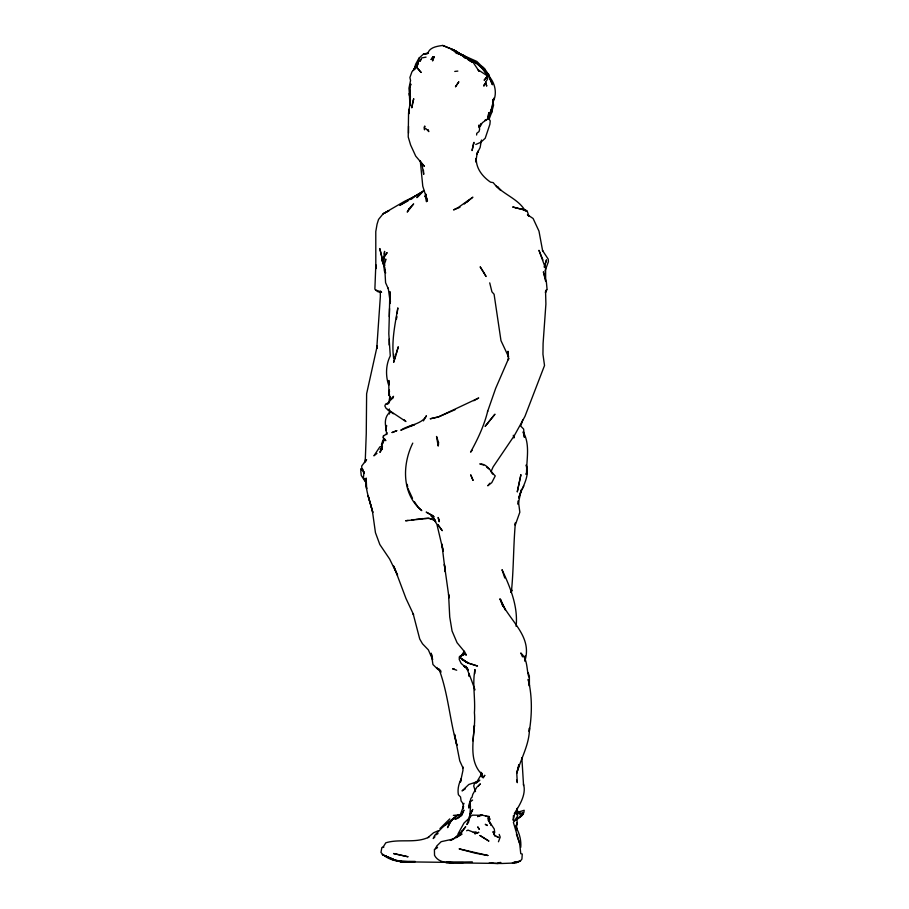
<?xml version="1.0" encoding="UTF-8"?>
<svg xmlns="http://www.w3.org/2000/svg" width="909" height="909" viewBox="0 0 909 909"><rect width="100%" height="100%" fill="white"/><g stroke="black" fill="none" stroke-linecap="round" stroke-linejoin="round"><path stroke-width="1.36" d="M481.622 772.9L482.27 774.695C465.738 758.856 476.384 732.574 474.418 712.713C475.475 698.339 472.191 683.67 474.975 669.535L474.816 673.592M466.135 654.31L466.112 655.321L464.931 652.207L457.068 642.731L452.057 630.994L449.728 616.961L448.58 594.452L449.035 597.883L444.387 564.648M518.221 500.814L518.141 504.359L521.221 489.94L518.744 498.075C521.88 487.326 530.277 476.6 526.254 464.851L526.481 467.249M389.302 316.639L389.859 291.55L390.211 303.504L390.2 299.175L390.438 301.708M389.529 308.537L388.813 333.773L390.279 355.896C385.859 364.577 385.53 375.224 388.427 384.45M362.123 469.805L364.032 471.93L363.975 473.362L362.464 469.68M491.599 109.341L491.462 113.023L489.326 118.602M389.109 344.988L389.359 339M491.61 109.671L491.462 113.023L493.576 105.08L492.883 102.251L493.792 98.172M469.805 816.293L470.476 806.862L469.669 802.317L472.612 800.056M383.473 260.701L384.598 251.384L384.302 254.031M513.46 815.475L513.187 820.293L514.471 814.782L516.971 810.158M476.623 135.021L476.725 133.35L479.043 131.532L479.622 129.203L478.998 124.987L479.088 127.43M396.506 319.082L396.665 316.343L396.54 317.684M524.936 661.025L525.243 655.9L524.913 660.809C532.89 635.38 508.017 620.063 499.905 598.781L505.404 609.984L500.529 599.531L502.779 606.246M384.712 440.604L384.837 439.206L385.814 440.649L383.303 437.899L383.507 435.718L387.052 433.934L386.086 434.547L386.882 432.548M383.507 435.718L383.303 437.899M523.561 785.501L521.846 757.617M474.134 728.836L474.487 725.393L472.896 740.835M364.032 471.93L363.395 477.623L365.566 481.02M383.553 260.678L384.007 256.69M397.108 313.48L397.847 307.878C395.006 324.558 391.245 341.761 393.711 358.714L393.688 354.487M386.745 433.173L385.882 430.355L386.53 425.628M385.882 430.355L386.552 425.457M516.13 626.335C518.164 606.36 510.29 587.384 502.018 569.682L504.779 577.988M385.405 261.633L385.791 259.042L383.859 265.951L384.416 271.121L385.746 272.916M488.008 117.681L488.792 112.852L488.008 117.681L490.224 120.806L489.906 124.26L485.201 138.282L480.77 142.304L475.759 144.486M389.893 396.301L388.711 403.369L386.904 404.187M438.536 444.035L438.195 446.103L436.536 436.468L438.717 443.001M517.21 808.306L516.801 812.555L520.028 812.101L516.755 810.998L516.857 809.033L516.801 812.555L524.198 810.283C524.175 816.134 518.198 817.907 514.369 820.975L518.505 818.032L516.96 819.123L517.266 823.872L515.801 826.872L517.312 830.201L516.517 826.111L517.039 822.725L515.801 826.872C519.38 833.053 521.368 840.166 520.755 847.336M481.44 140.043L480.134 147.508L476.771 154.178M518.266 768.65L518.959 764.583M481.179 776.32L481.6 773.968L475.93 783.388L479.816 780.161L474.634 782.842L473.725 786.103L475.498 791.603M389.507 391.302L388.813 394.847L391.347 399.528L390.45 397.267M511.324 592.463C513.744 569.284 513.29 546.002 515.392 522.811L515.221 525.197L519.834 512.221L518.403 501.166M364.532 462.579L365.35 458.42L366.259 433.707L366.622 393.767L377.258 345.715L376.746 348.567L380.36 296.402L380.269 291.596L375.542 289.982L374.883 289.039L375.815 264.814L375.815 268.7L375.781 231.568L377.065 224.171L378.542 219.433L383.132 213.785L404.38 201.412L420.151 193.765M362.327 469.271L362.373 470.18C360.725 468.351 361.805 469.612 362.214 469.26L361.612 469.294M518.823 764.583L516.766 773.354L517.323 782.66L516.63 780.104M517.232 771.627L518.062 767.98M470.146 815.498L472.714 809.453L471.532 811.805M511.244 592.259L511.812 589.986L511.165 592.463M480.77 123.579L479.929 126.896L482.395 122.67L487.258 119.318L484.679 120.397M471.067 798.034L468.624 805.942L468.851 808.078L470.351 803.783L469.669 802.317M493.496 99.138L492.235 106.717L488.19 118.818L492.235 106.717L493.439 99.217L492.576 102.637C497.428 94.831 495.45 83.958 489.758 77.265L488.962 74.572L485.111 70.857L487.247 73.811M471.919 797.602L472.782 794.33L476.964 786.967M469.601 818.1L468.442 822.463L466.885 824.543L469.714 816.827L472.555 815.157L482.338 815.305L478.782 815.896M487.724 411.084C484.202 425.56 477.748 439.149 470.578 452.148L472.135 450.341M396.108 354.453L398.278 346.772L393.62 362.373L395.745 355.737M522.8 419.799L520.743 426.082L523.629 429.071L524.448 437.229M388.916 384.939L388.87 380.462L388.813 394.847L389.382 390.302M389.484 395.12L388.654 392.745L389.37 390.302M544.502 266.53L546.514 259.838L544.161 267.144M362.543 469.271L360.839 469.203L362.543 469.271L362.373 470.18L362.725 469.271M469.521 816.657L470.93 812.328L469.158 817.214M516.766 773.354C520.937 758.333 529.72 744.028 529.424 728.086L529.265 731.609C532.06 714.417 532.356 696.419 528.209 679.341L529.424 686.136L529.368 676.387L528.14 672.58M487.508 411.754L495.678 388.336L508.779 358.123L508.404 359.725L508.006 351.26L508.472 357.01L507.608 354.408L508.506 356.464M414.834 69.277L417.754 63.3L419.004 58.165L423.56 53.972L428.434 53.154L423.56 53.972L427.741 53.631C429.412 47.177 437.195 46.257 442.706 45.45L454.5 50.279L460.284 54.313M392.62 398.71L393.517 396.301L387.711 403.687L388.632 402.914L385.689 403.982L384.814 405.925L386.086 408.357L405.914 421.537L404.164 419.776M498.45 841.768L500.2 837.144L499.211 834.417M425.878 194.231L424.901 196.719L426.116 194.424M544.968 271.109L548.422 261.644L548.218 259.133L542.491 250.464L542.696 251.123L538.98 231.136L533.106 218.49L527.436 214.729L528.981 216.342L527.322 211.479L525.981 210.218L520.777 208.684L527.322 211.479L524.016 209.786L525.084 210.558C517.607 198.037 501.87 194.14 493.212 182.618L490.565 182.186C482.622 176.755 475.884 168.415 476.282 158.291L475.861 162.007L477.043 153.791L478.27 150.996L476.691 154.098M490.951 471.794L493.121 466.896L514.46 435.388L524.936 416.424L544.525 365.509L542.946 354.26L543.093 343.432L545.9 304.026L545.559 291.187L546.65 289.585L545.434 292.528L547.059 289.255L546.423 282.449L543.4 271.814L545.661 281.381L545.605 268.53L538.969 250.305L542.9 259.951M412.766 443.115C402.142 464.544 401.676 494.223 421.765 510.619L417.947 506.961L414.47 501.802M416.004 66.062L414.129 69.618L415.663 64.153L419.004 58.165L417.754 63.3L414.004 69.55L417.424 65.334L418.083 63.528L415.549 67.982L417.424 65.334L411.925 71.845L409.902 77.526L410.561 80.503L409.016 87.923L409.959 105.694M365.418 461.783L366.577 459.59L361.691 466.056L361.85 468.419M460.465 833.542L465.692 826.679L461.738 831.735M413.356 70.47L415.913 65.812M458.011 833.917L463.976 823.065L470.18 817.214M522.209 488.928L523.845 485.974M382.382 448.001L379.882 452.341L381.95 449.103M423.412 420.912L426.412 415.765C421.265 424.889 408.743 424.594 400.789 430.252L414.584 424.651L410.323 425.798L412.925 425.389M464.215 651.219L461.408 655.696L463.181 653.98L459.386 656.968L459.227 659.434L461.181 663.445L467.544 669.035M459.749 816.271L463.545 806.078L463.249 808.624L463.136 804.147L464.01 803.363M382.484 446.171L380.212 449.694L381.848 447.898M461.181 832.724L462.613 830.576L454.261 838.405M384.757 256.122L387.12 252.6L384.132 256.929L382.848 261.451L383.962 266.098M421.049 59.687L419.788 61.403L421.606 57.96L426.037 57.131M489.849 483.213L487.781 485.792L491.769 482.645L495.246 475.918C490.406 471.555 487.463 463.613 479.668 463.931M389.745 412.391C384.962 416.311 384.632 422.833 386.143 428.423M439.945 828.565L449.762 818.895M457.079 837.189L458.727 835.348L456.284 837.666L461.999 834.019L450.307 840.439L453.864 838.893L441.16 841.677L436.661 846.097L435.661 848.767L437.57 847.302L434.411 849.347L434.525 855.312C437.933 862.175 446.728 863.084 453.511 862.664L447.001 862.13L451.887 862.846L502.234 863.482L515.994 862.959L519.789 861.164L512.415 862.811L520.198 861.278L521.914 859.096L522.266 854.028L520.755 853.653L519.698 843.711L513.392 822.406L517.755 815.805L515.71 812.805M423.367 190.879L416.89 197.639L422.958 191.515M435.002 836.769L433.218 838.541L434.718 835.326L442.365 827.474L455.966 816.123L457.909 815.078L461.113 815.771L459.965 814.657L457.75 814.669M384.473 438.717L382.962 440.115L381.485 444.49L382.382 449.455M464.329 204.036L468.408 200.423L466.522 202.082M514.301 813.589C519.573 805.329 526.606 794.216 523.47 784.058M427.832 837.7L433.525 832.792L438.331 830.69M445.796 824.838L457.909 815.078L453.375 815.384M388.643 392.756L389.552 395.006M466.76 202.105L472.873 197.185L458.068 207.616L453.557 209.899L459.988 207.263M376.974 453.409L373.906 455.829L379.882 446.83L382.291 446.342M519.743 814.691L522.641 812.441M411.175 198.469L421.049 192.503M465.226 788.944L462.045 790.898L468.817 784.49L477.168 781.706M435.99 834.826L438.047 833.576M424.31 190.526L399.79 205.309L408.13 200.798M473.782 400.71L478.702 397.983L438.422 416.924L430.355 418.754L438.422 416.924L455.273 409.595M410.516 199.503L412.891 198.219M388.518 210.956L383.132 213.785L389.188 210.615M428.957 837.098C415.572 843.734 399.767 838.484 385.802 842.802L382.848 847.495L383.825 847.131L381.86 847.529L380.962 852.46C387.961 861.016 401.323 862.38 411.834 861.914L397.29 861.062L384.632 855.63L397.29 861.062L403.335 861.891L392.654 859.584L395.301 860.141M479.975 815.578L477.6 816.634L481.247 814.805L487.849 816.657M466.624 830.735L468.033 830.122L473.828 832.36L476.407 832.292L473.282 832.439M518.482 813.396L516.596 813.998L520.209 813.135M513.528 862.686L515.653 862.232M415.708 519.391L423.264 518.55M360.953 469.214L361.339 469.226M408.107 520.414L405.573 520.755L428.275 518.335L434.241 519.993L435.797 521.63M411.913 519.903L414.447 519.562M454.761 71.436L457.841 71.084M498.018 862.732L500.836 862.482L497.882 863.55L491.758 863.198M424.435 518.437L429.309 518.244M489.11 863.152L492.86 863.005M463.374 862.573L406.289 861.846M485.656 816.123L488.985 816.407L489.871 819.6L488.94 816.918M458.159 815.203L460.863 815.509M454.455 669.081L452.591 668.831L456.693 670.217M457.613 53.722L459.829 54.108M480.986 464.283L483.611 464.999M396.631 860.414L401.244 861.777M469.203 663.434L477.52 666.036L467.635 662.831L459.84 657.412L468.51 663.468L462.033 659.479L467.999 662.775M430.548 518.687L434.241 519.993L436.877 524.198L443.194 550.99M436.99 667.479L437.843 669.354L440.729 670.512M442.706 45.45L454.5 50.279M468.01 59.585L476.975 63.3L481.77 67.527L487.951 76.231C481.531 64.709 469.464 58.471 458.056 52.87L464.772 56.71L455.977 51.211L451.898 49.836L457.875 52.29L455.977 51.211L459.147 53.961M496.814 836.655L498.7 837.53L494.496 835.121L493.019 831.644L494.973 836.212M467.169 668.104L463.692 666.036L467.68 668.91L468.249 670.319L465.635 666.104C469.328 673.751 472.021 681.761 474.998 689.886M478.191 69.868L487.576 75.992L484.145 80.276L486.69 77.026L487.678 78.981L485.69 81.958L486.724 86.128L485.429 81.901M467.385 59.051L470.714 61.414M387.427 409.539L393.358 413.754M462.056 55.597L454.352 51.097L456.5 53.517M375.542 289.982L378.087 291.823L381.575 292.312L380.473 291.028M486.769 467.294L488.883 468.817M454.693 51.086L452.432 49.438L469.998 60.085L476.975 63.3L463.295 55.415L476.805 61.426L484.974 69.436L481.85 66.391C487.701 70.879 489.826 78.174 492.473 84.742L487.951 74.788M425.81 128.544L428.821 131.6L428.15 129.589M431.9 516.619L431.116 515.937L435.366 520.289M434.229 516.812L426.196 512.119L432.911 515.653L434.138 519.914M463.067 56.324L465.022 58.187M471.828 62.21L463.533 55.188L459.045 53.449L473.225 62.528L479.088 71.266L478.304 70.232M421.537 163.063L424.367 166.29L415.731 156.143L410.618 145.02L408.221 136.975L408.561 112.909L410.084 103.217L409.607 88.162L410.823 84.105L409.834 87.662L410.379 100.558L409.902 92.354L410.448 97.218M463.647 804.363L461.124 801.011L460.533 796.954L458.397 794.75C457.352 789.342 458.761 783.649 461.227 778.82L460.454 782.013L462.976 770.287L462.829 766.753M491.519 472.566L492.667 474.089M438.604 669.058L440.967 672.217L438.956 669.024C448.16 693.169 449.728 720.178 456.897 745.289L454.557 734.392L459.749 760.844L463.011 768.014M487.758 818.1L491.292 825.406L488.201 819.952L494.246 828.985L494.735 832.553M364.986 481.247L361.248 475.43L360.748 470.521M412.504 498.302L407.846 488.315M508.324 356.328L500.973 340.636L494.087 294.243L491.928 291.834L489.724 282.858M420.106 160.757L421.935 164.211L423.708 174.358L423.446 170.244M385.018 268.314L381.848 259.781L384.246 266.689M434.354 519.244L435.161 520.971M388.359 288.914L385.586 282.71L384.814 269.166L385.405 272.041M437.843 669.354L432.934 664.513L431.252 653.196M522.516 656.855L520.789 652.969C527.959 659.286 526.311 669.024 528.833 677.103M409.425 110.853L408.811 109.364L409.186 113.591M383.2 263.326L379.769 248.521L383.962 265.155M519.698 843.711L516.403 834.11M426.082 196.299L427.469 201.059L422.765 186.14L420.276 160.779M513.278 435.354L513.96 437.956L513.721 435.468M524.368 437.274L523.152 431.809C530.606 444.899 526.209 460.056 526.584 474.18L525.891 474.362L526.936 472.021L526.709 469.635M468.874 674.739L469.226 676.376L468.953 673.569M431.627 654.469L432.616 659.616L428.378 649.901L422.492 643.777L419.742 639.05L413.141 613.723L413.561 614.632L405.971 598.463L394.313 567.455L393.54 566.012L397.551 575.181L389.643 559.058L379.837 544.536L375.451 532.674L372.417 511.142L368.145 495.803L372.804 512.46C370.088 501.086 364.963 490.008 366.179 478.054L366.645 488.837L365.088 478.963M443.149 550.843L441.865 544.014L445.251 571.795L444.387 564.5M481.543 773.32L482.259 777.263L481.952 773.491M388.245 288.085L390.234 302.561M407.277 484.349L407.652 486.997M409.152 93.57L409.414 95.593M425.73 195.117L426.514 201.718L426.276 196.264M384.609 265.86L384.291 262.417L384.53 265.701M389.347 408.936L389.507 414.004M480.952 772.23L480.963 776.184M408.527 126.249L408.539 133.089M424.776 126.237L424.537 129.828L424.094 127.26L424.776 126.237M439.354 520.221L439.149 521.732L438.093 517.471L439.354 520.221M412.777 101.956L411.788 107.841L413.731 98.717L412.777 101.956M520.88 474.839L517.301 491.735L520.88 474.839M473.555 143.292L472.055 150.576L474.021 142.361L473.555 143.292M462.317 813.487L462.056 814.714L458.568 817.918L454.943 819.361L462.056 814.714L463.931 810.078L462.317 813.487M433.513 57.699L432.536 60.937L434.275 56.642L433.513 57.699M383.121 441.649L382.257 444.308L383.598 440.933L383.121 441.649M484.338 84.56L483.804 86.116L485.497 83.264L484.338 84.56M484.724 775.377L483.133 777.729L484.724 775.377M450.216 822.202L447.523 827.644L450.387 822.122L453.852 817.964L450.216 822.202M408.925 208.854L407.232 212.092L413.64 203.9L408.925 208.854M433.025 56.812L431.173 59.505L433.025 56.812M458.738 81.958L455.523 86.696L458.738 81.958M480.191 784.024L477.85 786.478L480.191 784.024M487.815 422.946L485.111 426.401L494.962 414.197L487.815 422.946M523.254 814.01L516.96 819.123L523.254 814.01M460.272 656.207L459.386 656.968L465.169 653.889L460.272 656.207M478.679 832.36L474.952 833.723L478.679 832.36M396.722 430.718L392.12 432.514L396.722 430.718M472.441 862.277L445.842 862.516L472.441 862.277M409.845 861.539L399.869 861.493L415.356 861.55L409.845 861.539M407.857 856.732L393.608 853.551L407.857 856.732M487.86 855.483L475.305 853.187L459.113 848.87L487.86 855.483M516.13 207.854L512.676 206.979L522.63 209.524L516.13 207.854M393.097 859.391L382.348 854.608L393.097 859.391M486.815 825.031L485.258 824.327L487.213 825.531L486.815 825.031M488.758 840.984L480.032 835.541L488.758 840.984M498.075 187.209L496.166 186.027L500.859 190.447L498.075 187.209M421.072 72.39L417.049 67.698L421.072 72.39M472.998 480.27L470.794 475.021L472.998 480.27M442.172 530.583L437.786 524.573L442.172 530.583M479.373 829.394L477.873 827.065L479.373 829.394M483.747 272.439L480.157 266.814L486.076 276.506L483.747 272.439"/></g></svg>
